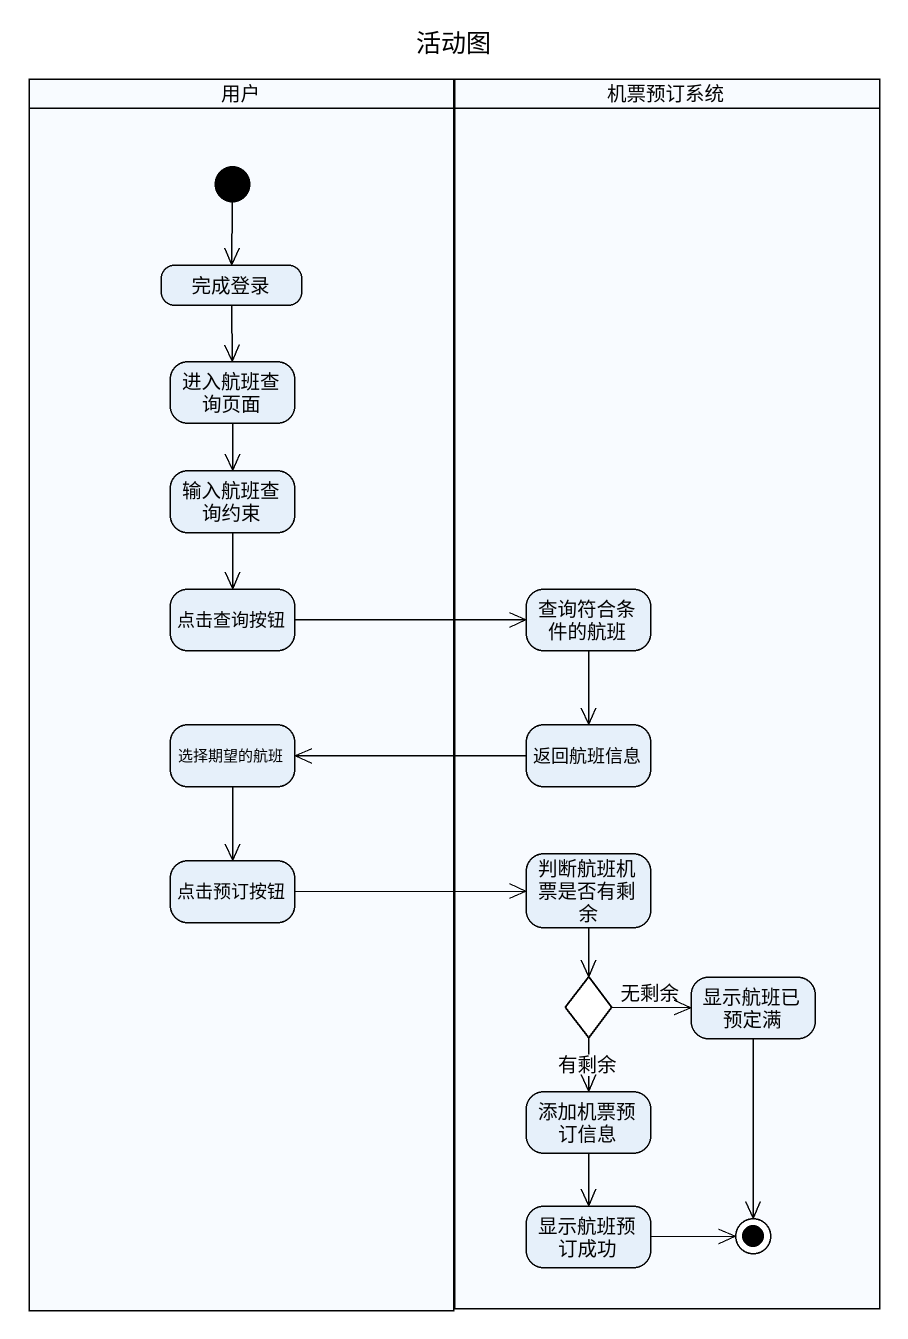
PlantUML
@startuml
title 活动图
hide empty description
state 用户 <<partition>> {
  state 完成登录
  state 进入航班查询页面
  state 输入航班查询约束
  state 点击查询按钮
  state 选择期望的航班
  state 点击预订按钮
  [*] --> 完成登录
}
state 机票预订系统 <<partition>> {
  state 查询符合条件的航班
  state 返回航班信息
  state 判断航班机票是否有剩余
  state choice1 <<choice>>
  state 显示航班已预定满
  state 添加机票预订信息
  state 显示航班预订成功
  显示航班已预定满 --> [*]
  显示航班预订成功 -right-> [*]
}
完成登录 --> 进入航班查询页面
进入航班查询页面 --> 输入航班查询约束
输入航班查询约束 --> 点击查询按钮
点击查询按钮 -right-> 查询符合条件的航班
查询符合条件的航班 --> 返回航班信息
选择期望的航班 --> 点击预订按钮
返回航班信息 -left-> 选择期望的航班
点击预订按钮 -right-> 判断航班机票是否有剩余
判断航班机票是否有剩余 --> choice1
choice1 -right-> 显示航班已预定满 : 无剩余
choice1 --> 添加机票预订信息 : 有剩余
添加机票预订信息 --> 显示航班预订成功
@enduml
